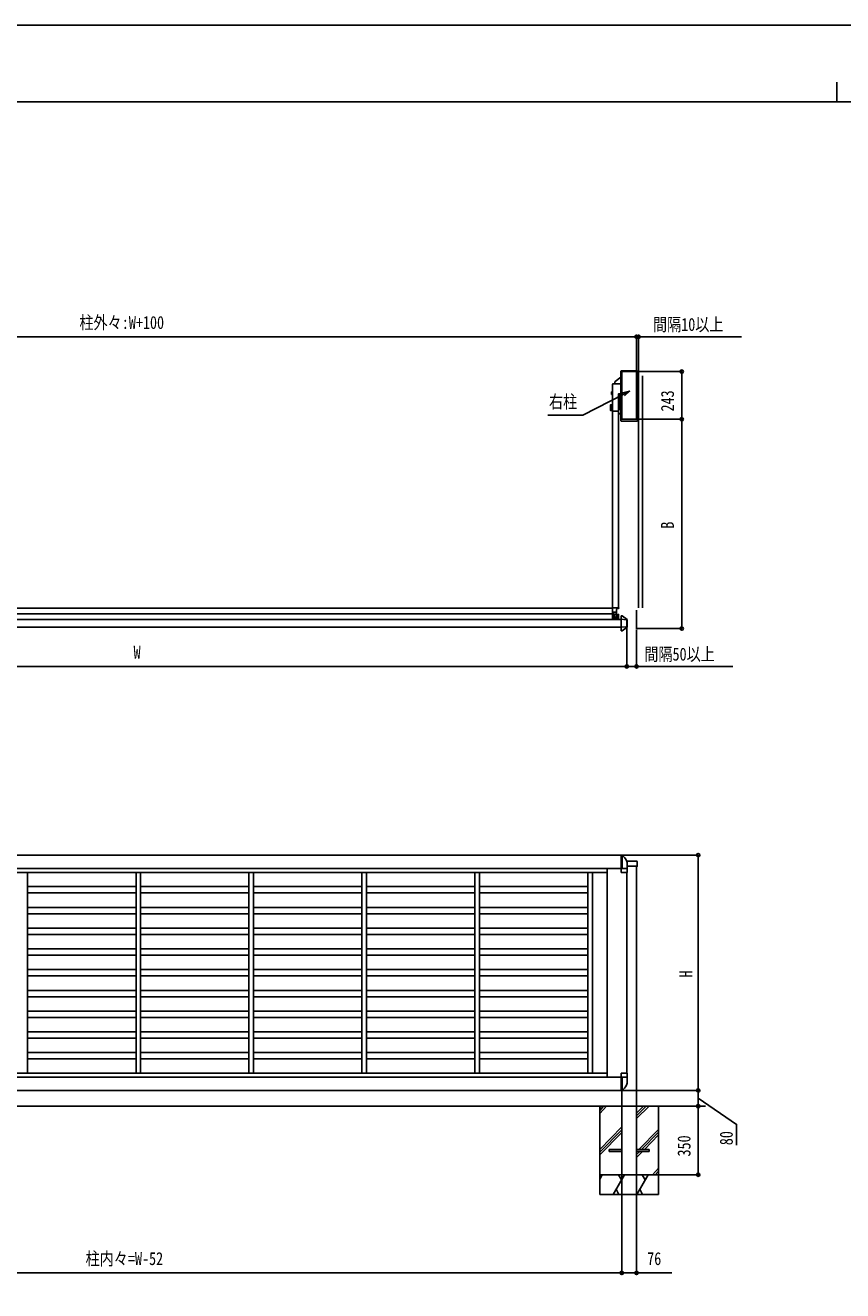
# Model space of a CAD drawing. Units: millimetres, scale not verified. Extents: x -8410 to 8410, y -5940 to 5940.
# Drawn here: x -4146 to 21, y -512 to 5940 of the extents above; entities that cross this region are included whole.
import ezdxf
from ezdxf.enums import TextEntityAlignment as Align

# ---------------------------------------------------------------- set-up
doc = ezdxf.new("R2010")
doc.units = ezdxf.units.MM
doc.header["$LTSCALE"] = 30
for name, color, linetype in [('0-4_YKK_A1', 4, 'Continuous'), ('0-5_YKK_D', 6, 'Continuous'), ('0-6_YKK_ZWAK', 7, 'Continuous'), ('0-7_YSS_K', 3, 'Continuous')]:
    doc.layers.add(name, color=color, linetype=linetype)
doc.styles.add('ＭＳ ゴシック', font='')
doc.styles.get('ＭＳ ゴシック').set_extended_font_data('MS Gothic')

msp = doc.modelspace()

# ---------------------------------------------------------------- linework, layer by layer
at = {"layer": '0-4_YKK_A1'}
for p, q in [((-1109.65, 4146.6), (-1138.69, 4124.6)), ((-1109.65, 3923.37), (-1109.65, 4176.33)), ((-1107.65, 4178.33), (-1027.69, 4178.33)), ((-1105.67, 3932.03), (-1105.67, 4173.03)), ((-1104.67, 4174.03), (-1030.67, 4174.03)), ((-1029.67, 4173.03), (-1029.67, 3932.03)), ((-1025.7, 4176.33), (-1025.7, 3923.37)), ((-1019.67, 4152.03), (-1019.67, 2969.93)), ((-999.67, 4152.03), (-999.67, 2969.93)), ((-1157.87, 4071.03), (-1157.29, 4072.03)), ((-1157.87, 4058.03), (-1157.87, 4071.03)), ((-1152.37, 4072.03), (-1157.29, 4072.03)), ((-1152.37, 4068.28), (-1157.29, 4068.28)), ((-1152.37, 4109.09), (-1152.37, 3972.53)), ((-1152.37, 4057.02), (-1152.37, 4072.03)), ((-1136.87, 4112.53), (-1149.48, 4112.09)), ((-1140.67, 4120.61), (-1140.67, 4112.39)), ((-1136.87, 4112.53), (-1110.84, 4111.62)), ((-1109.87, 4062.81), (-1109.87, 4110.62)), ((-1162.87, 4000.03), (-1162.37, 4000.53)), ((-1162.37, 4001.68), (-1162.37, 4004.71)), ((-1162.37, 4000.53), (-1161.37, 4000.53)), ((-1162.37, 3980.53), (-1162.37, 4000.53)), ((-1161.41, 4005.71), (-1152.37, 4006.03)), ((-1161.41, 4002.86), (-1152.37, 4003.18)), ((-1161.41, 4000.49), (-1152.37, 4000.18)), ((-1161.37, 4000.53), (-1160.87, 4000.03)), ((-1161.37, 4000.53), (-1161.37, 3980.53)), ((-1157.87, 4058.03), (-1157.29, 4057.02)), ((-1152.37, 4060.77), (-1157.29, 4060.77)), ((-1152.37, 4057.02), (-1157.29, 4057.02)), ((-1121.37, 4060.48), (-1121.37, 3972.53)), ((-1118.37, 4046.58), (-1121.37, 4046.48)), ((-1121.37, 4000.87), (-1118.37, 4000.77)), ((-1120.41, 4061.48), (-1110.84, 4061.81)), ((-1118.37, 3988.46), (-1118.37, 4061.55)), ((-1162.87, 3981.03), (-1162.87, 4000.03)), ((-1162.37, 3980.53), (-1162.87, 3981.03)), ((-1162.37, 3980.53), (-1161.37, 3980.53)), ((-1162.37, 3976.34), (-1162.37, 3979.37)), ((-1161.41, 3980.56), (-1152.37, 3980.87)), ((-1161.41, 3978.19), (-1152.37, 3977.87)), ((-1161.41, 3975.34), (-1152.37, 3975.03)), ((-1160.87, 3981.03), (-1161.37, 3980.53)), ((-1160.87, 3981.03), (-1160.87, 4000.03)), ((-1152.37, 3996.53), (-1160.87, 3996.53)), ((-1160.87, 3984.53), (-1152.37, 3984.53)), ((-1152.37, 3972.53), (-1121.37, 3972.53)), ((-1151.87, 3972.53), (-1151.87, 2969.93)), ((-1121.87, 3972.53), (-1121.87, 2969.93)), ((-1121.87, 3964.85), (-1109.65, 3955.6)), ((-1118.37, 3993.03), (-1121.37, 3993.03)), ((-1118.33, 3988.03), (-1121.37, 3988.03)), ((-1121.37, 3980.18), (-1112.34, 3980.49)), ((-1116.37, 3986.46), (-1111.37, 3986.46)), ((-1111.37, 3981.49), (-1111.37, 3986.46)), ((-1111.37, 3984.53), (-1110.87, 3985.03)), ((-1110.87, 3985.03), (-1110.87, 3986.52)), ((-1027.69, 3921.37), (-1107.65, 3921.37)), ((-1030.67, 3931.03), (-1104.67, 3931.03)), ((-1152.87, 2968.93), (-5986.87, 2968.93)), ((-1152.87, 2969.43), (-1152.87, 2938.43)), ((-1121.37, 2969.93), (-1152.37, 2969.93)), ((-1120.87, 2969.43), (-1120.87, 2967.59)), ((-1108.87, 2911.03), (-6030.87, 2911.03)), ((-1152.87, 2938.93), (-5986.87, 2938.93)), ((-1131.87, 2937.93), (-1152.37, 2937.93)), ((-1151.87, 2935.93), (-1151.87, 2911.03)), ((-1121.87, 2912.93), (-1151.87, 2912.93)), ((-1149.37, 2932), (-1149.37, 2920.28)), ((-1149.37, 2931.34), (-1149.37, 2919.85)), ((-1148.87, 2945.93), (-1148.87, 2939.93)), ((-1148.41, 2933), (-1142.84, 2933.19)), ((-1148.41, 2918.85), (-1144.38, 2918.71)), ((-1131.87, 2947.93), (-1146.87, 2947.93)), ((-1146.87, 2933.01), (-1146.87, 2937.93)), ((-1129.17, 2916.13), (-1144.57, 2916.13)), ((-1144.57, 2916.13), (-1144.57, 2914.53)), ((-1143.37, 2921.63), (-1144.38, 2921.04)), ((-1144.38, 2916.13), (-1144.38, 2921.04)), ((-1129.37, 2916.13), (-1144.38, 2916.13)), ((-1130.37, 2921.63), (-1143.37, 2921.63)), ((-1141.87, 2921.63), (-1141.87, 2937.93)), ((-1140.63, 2916.13), (-1140.63, 2921.04)), ((-1133.12, 2916.13), (-1133.12, 2921.04)), ((-1131.87, 2921.63), (-1131.87, 2961.42)), ((-1125.34, 2933), (-1130.91, 2933.19)), ((-1130.37, 2921.63), (-1129.37, 2921.04)), ((-1122.52, 2965.63), (-1129.41, 2964.37)), ((-1129.37, 2916.13), (-1129.37, 2921.04)), ((-1125.34, 2918.85), (-1129.37, 2918.71)), ((-1129.17, 2916.13), (-1129.17, 2914.53)), ((-1124.37, 2932), (-1124.37, 2919.85)), ((-1108.87, 2928.83), (-1103.87, 2928.83)), ((-1108.87, 2928.83), (-1108.87, 2911.02)), ((-1108.87, 2911.53), (-1082.11, 2909.18)), ((-1108.87, 2911.03), (-1108.87, 2871.03)), ((-1103.87, 2928.83), (-1077.8, 2910.68)), ((-1079.37, 2875.86), (-1079.37, 2906.4)), ((-1077.37, 2909.86), (-1077.37, 2872.19)), ((-1108.87, 2871.03), (-6030.87, 2871.03)), ((-1108.87, 2870.53), (-1082.11, 2872.87)), ((-1108.87, 2871.03), (-1108.87, 2853.23)), ((-1108.87, 2853.23), (-1103.87, 2853.23)), ((-1103.87, 2853.23), (-1077.8, 2871.37)), ((-1103.57, 1709.01), (-6030.87, 1709.01)), ((-1108.87, 1709.31), (-1103.87, 1709.31)), ((-1108.87, 1621.01), (-1108.87, 1709.31)), ((-1103.87, 1709.31), (-1103.87, 1641.01)), ((-1103.87, 1709.31), (-1092.02, 1697.46)), ((-1080.32, 1679.01), (-1031.37, 1679.01)), ((-1077.37, 1641.01), (-6049.87, 1641.01)), ((-5959.87, 1621.01), (-1179.87, 1621.01)), ((-4134.12, 1621.01), (-4134.12, 597.01)), ((-3581.37, 1621.01), (-3581.37, 597.01)), ((-3558.37, 1621.01), (-3558.37, 597.01)), ((-3005.62, 1621.01), (-3005.62, 597.01)), ((-2982.62, 1621.01), (-2982.62, 597.01)), ((-2429.87, 1621.01), (-2429.87, 597.01)), ((-2406.87, 1621.01), (-2406.87, 597.01)), ((-1854.12, 1621.01), (-1854.12, 597.01)), ((-1831.12, 1621.01), (-1831.12, 597.01)), ((-1278.37, 1621.01), (-1278.37, 597.01)), ((-1255.37, 1621.01), (-1255.37, 597.01)), ((-1179.87, 1641.01), (-1179.87, 579.01)), ((-1079.37, 1641.01), (-1108.87, 1641.01)), ((-1108.87, 1621.01), (-1078.37, 1621.01)), ((-1078.37, 1621.01), (-1108.87, 1621.01)), ((-1079.87, 1621.01), (-1079.87, 597.01)), ((-1077.37, 1662.1), (-1077.37, 1622.01)), ((-1029.87, 429.01), (-1029.87, 1652.01)), ((-4134.12, 1548.21), (-3581.37, 1548.21)), ((-4134.12, 1516.21), (-3581.37, 1516.21)), ((-3558.37, 1548.21), (-3005.62, 1548.21)), ((-3558.37, 1516.21), (-3005.62, 1516.21)), ((-2982.62, 1548.21), (-2429.87, 1548.21)), ((-2982.62, 1516.21), (-2429.87, 1516.21)), ((-2406.87, 1548.21), (-1854.12, 1548.21)), ((-2406.87, 1516.21), (-1854.12, 1516.21)), ((-1831.12, 1548.21), (-1278.37, 1548.21)), ((-1831.12, 1516.21), (-1278.37, 1516.21)), ((-4134.12, 1442.41), (-3581.37, 1442.41)), ((-3558.37, 1442.41), (-3005.62, 1442.41)), ((-2982.62, 1442.41), (-2429.87, 1442.41)), ((-2406.87, 1442.41), (-1854.12, 1442.41)), ((-1831.12, 1442.41), (-1278.37, 1442.41)), ((-4134.12, 1410.41), (-3581.37, 1410.41)), ((-3558.37, 1410.41), (-3005.62, 1410.41)), ((-2982.62, 1410.41), (-2429.87, 1410.41)), ((-2406.87, 1410.41), (-1854.12, 1410.41)), ((-1831.12, 1410.41), (-1278.37, 1410.41)), ((-4134.12, 1336.61), (-3581.37, 1336.61)), ((-4134.12, 1304.61), (-3581.37, 1304.61)), ((-3558.37, 1336.61), (-3005.62, 1336.61)), ((-3558.37, 1304.61), (-3005.62, 1304.61)), ((-2982.62, 1336.61), (-2429.87, 1336.61)), ((-2982.62, 1304.61), (-2429.87, 1304.61)), ((-2406.87, 1336.61), (-1854.12, 1336.61)), ((-2406.87, 1304.61), (-1854.12, 1304.61)), ((-1831.12, 1336.61), (-1278.37, 1336.61)), ((-1831.12, 1304.61), (-1278.37, 1304.61)), ((-4134.12, 1230.81), (-3581.37, 1230.81)), ((-3558.37, 1230.81), (-3005.62, 1230.81)), ((-2982.62, 1230.81), (-2429.87, 1230.81)), ((-2406.87, 1230.81), (-1854.12, 1230.81)), ((-1831.12, 1230.81), (-1278.37, 1230.81)), ((-4134.12, 1198.81), (-3581.37, 1198.81)), ((-3558.37, 1198.81), (-3005.62, 1198.81)), ((-2982.62, 1198.81), (-2429.87, 1198.81)), ((-2406.87, 1198.81), (-1854.12, 1198.81)), ((-1831.12, 1198.81), (-1278.37, 1198.81)), ((-4134.12, 1125.01), (-3581.37, 1125.01)), ((-3558.37, 1125.01), (-3005.62, 1125.01)), ((-2982.62, 1125.01), (-2429.87, 1125.01)), ((-2406.87, 1125.01), (-1854.12, 1125.01)), ((-1831.12, 1125.01), (-1278.37, 1125.01)), ((-4134.12, 1093.01), (-3581.37, 1093.01)), ((-3558.37, 1093.01), (-3005.62, 1093.01)), ((-2982.62, 1093.01), (-2429.87, 1093.01)), ((-2406.87, 1093.01), (-1854.12, 1093.01)), ((-1831.12, 1093.01), (-1278.37, 1093.01)), ((-4134.12, 1019.21), (-3581.37, 1019.21)), ((-4134.12, 987.21), (-3581.37, 987.21)), ((-3558.37, 1019.21), (-3005.62, 1019.21)), ((-3558.37, 987.21), (-3005.62, 987.21)), ((-2982.62, 1019.21), (-2429.87, 1019.21)), ((-2982.62, 987.21), (-2429.87, 987.21)), ((-2406.87, 1019.21), (-1854.12, 1019.21)), ((-2406.87, 987.21), (-1854.12, 987.21)), ((-1831.12, 1019.21), (-1278.37, 1019.21)), ((-1831.12, 987.21), (-1278.37, 987.21)), ((-4134.12, 913.41), (-3581.37, 913.41)), ((-3558.37, 913.41), (-3005.62, 913.41)), ((-2982.62, 913.41), (-2429.87, 913.41)), ((-2406.87, 913.41), (-1854.12, 913.41)), ((-1831.12, 913.41), (-1278.37, 913.41)), ((-4134.12, 881.41), (-3581.37, 881.41)), ((-3558.37, 881.41), (-3005.62, 881.41)), ((-2982.62, 881.41), (-2429.87, 881.41)), ((-2406.87, 881.41), (-1854.12, 881.41)), ((-1831.12, 881.41), (-1278.37, 881.41)), ((-4134.12, 807.61), (-3581.37, 807.61)), ((-4134.12, 775.61), (-3581.37, 775.61)), ((-3558.37, 807.61), (-3005.62, 807.61)), ((-3558.37, 775.61), (-3005.62, 775.61)), ((-2982.62, 807.61), (-2429.87, 807.61)), ((-2982.62, 775.61), (-2429.87, 775.61)), ((-2406.87, 807.61), (-1854.12, 807.61)), ((-2406.87, 775.61), (-1854.12, 775.61)), ((-1831.12, 807.61), (-1278.37, 807.61)), ((-1831.12, 775.61), (-1278.37, 775.61)), ((-4134.12, 701.81), (-3581.37, 701.81)), ((-4134.12, 669.81), (-3581.37, 669.81)), ((-3558.37, 701.81), (-3005.62, 701.81)), ((-3558.37, 669.81), (-3005.62, 669.81)), ((-2982.62, 701.81), (-2429.87, 701.81)), ((-2982.62, 669.81), (-2429.87, 669.81)), ((-2406.87, 701.81), (-1854.12, 701.81)), ((-2406.87, 669.81), (-1854.12, 669.81)), ((-1831.12, 701.81), (-1278.37, 701.81)), ((-1831.12, 669.81), (-1278.37, 669.81)), ((-5959.87, 597.01), (-1179.87, 597.01)), ((-1108.87, 597.01), (-1078.37, 597.01)), ((-1078.37, 597.01), (-1108.87, 597.01)), ((-1108.87, 597.01), (-1108.87, 508.71)), ((-1077.37, 555.92), (-1077.37, 596.01)), ((-1077.37, 577.01), (-6049.87, 577.01)), ((-1079.37, 577.01), (-1108.87, 577.01)), ((-1103.87, 508.71), (-1103.87, 577.01)), ((-1103.87, 508.71), (-1092.02, 520.57)), ((-1108.87, 509.01), (-6030.87, 509.01)), ((-1108.87, 508.71), (-1103.87, 508.71)), ((-1105.87, 508.71), (-1105.87, 429.01)), ((-6450.99, 429.01), (-678.21, 429.01)), ((-1217.87, -20.99), (-1217.87, 429.01)), ((-1217.87, 392.33), (-1183.69, 429.01)), ((-1217.87, 406.47), (-1197.83, 429.01)), ((-1217.87, 420.61), (-1209.47, 429.01)), ((-1105.87, 429.01), (-1105.87, 79.01)), ((-1029.87, 365.69), (-966.55, 429.01)), ((-1029.87, 379.83), (-980.7, 429.01)), ((-1029.87, 393.98), (-994.84, 429.01)), ((-1029.87, 79.01), (-1029.87, 429.01)), ((-917.87, -20.99), (-917.87, 429.01)), ((-1217.87, 208.48), (-1105.87, 322.98)), ((-1217.87, 194.34), (-1105.87, 308.84)), ((-1217.87, 180.19), (-1105.87, 294.69)), ((-1018.4, 207.46), (-917.87, 310.49)), ((-1004.26, 207.46), (-917.87, 296.35)), ((-990.12, 207.46), (-917.87, 282.2)), ((-1170.37, 207.46), (-1105.87, 207.46)), ((-1170.37, 207.46), (-1170.37, 198.46)), ((-1170.37, 198.46), (-1105.87, 198.46)), ((-1029.87, 207.46), (-965.37, 207.46)), ((-1029.87, 181.85), (-1013.26, 198.46)), ((-1029.87, 167.7), (-999.12, 198.46)), ((-1029.87, 195.99), (-1027.4, 198.46)), ((-1029.87, 198.46), (-965.37, 198.46)), ((-965.37, 207.46), (-965.37, 198.46)), ((-1217.87, 56.24), (-1204.72, 79.01)), ((-1217.87, 79.01), (-917.87, 79.01)), ((-1149.49, -20.99), (-1091.75, 79.01)), ((-1106.76, 53.03), (-1121.76, 79.01)), ((-1029.02, -20.99), (-971.28, 79.01)), ((-986.28, 53.03), (-1001.29, 79.01)), ((-948.86, 79.01), (-917.87, 112.5)), ((-934.72, 79.01), (-917.87, 98.36)), ((-923.08, 79.01), (-917.87, 84.21)), ((-1134.49, 4.99), (-1119.49, -20.99)), ((-1014.02, 4.99), (-999.02, -20.99)), ((-1217.87, -20.99), (-917.87, -20.99))]:
    msp.add_line(p, q, dxfattribs=at)
for points in [[(-1149.87, 2912.93), (-1149.87, 2935.93), (-1151.87, 2935.93)], [(-1121.87, 2911.03), (-1121.87, 2935.93), (-1123.87, 2935.93), (-1123.87, 2912.93)], [(-1026.37, 1674.01), (-1026.37, 1652.01), (-1077.37, 1652.01)]]:
    msp.add_lwpolyline(points, dxfattribs=at)
msp.add_lwpolyline([(-1145.37, 2912.93), (-1128.37, 2912.93), (-1128.37, 2914.53), (-1145.37, 2914.53)], close=True, dxfattribs=at)
for centre, radius, start, end in [((-1107.65, 4176.33), 2, 90.0235, 179.97736), ((-1104.67, 4173.03), 1, 90, 180), ((-1030.67, 4173.03), 1, 0, 90), ((-1027.69, 4176.33), 2, 0.01929, 89.97985), ((-1154.55, 4070.15), 3.32, 145.61575, 214.38425), ((-1145.45, 4064.53), 12.42, 162.41205, 197.58795), ((-1149.37, 4109.09), 3, 92, 180), ((-1135.67, 4120.61), 5, 127.14669, 180), ((-1110.87, 4110.62), 1, 0, 88), ((-1111.37, 4102.38), 2, 30.55272, 41.40962), ((-1161.26, 4004.6), 1.11, 92, 180), ((-1161.18, 4001.68), 1.19, 92, 268), ((-1154.55, 4058.9), 3.32, 145.61575, 214.38425), ((-1120.37, 4060.48), 1, 92, 180), ((-1110.87, 4062.81), 1, 272, 0), ((-1161.18, 3979.37), 1.19, 92, 268), ((-1161.26, 3976.45), 1.11, 180, 268), ((-1116.37, 3988.46), 2, 180, 270), ((-1112.37, 3981.49), 1, 272, 0), ((-1111.37, 3988.46), 2, 270, 329.44728), ((-1107.65, 3923.37), 2, 180.01947, 269.97967), ((-1104.67, 3932.03), 1, 180, 270), ((-1030.67, 3932.03), 1, 270, 0), ((-1027.69, 3923.37), 2, 270.02311, 359.97774), ((-1152.37, 2969.43), 0.5, 90, 180), ((-1121.37, 2969.43), 0.5, 0, 90), ((-1152.37, 2938.43), 0.5, 180, 270), ((-1150.87, 2939.93), 2, 270, 0), ((-1148.37, 2932), 1, 92, 180), ((-1148.37, 2919.85), 1, 180, 268), ((-1146.87, 2945.93), 2, 90, 180), ((-1142.5, 2918.3), 3.32, 55.61575, 124.38425), ((-1142.87, 2934.19), 1, 272, 0), ((-1136.87, 2909.21), 12.42, 72.41205, 107.58795), ((-1131.24, 2918.3), 3.32, 55.61575, 124.38425), ((-1128.87, 2961.42), 3, 100.30485, 180), ((-1130.87, 2934.19), 1, 180, 268), ((-1125.37, 2932), 1, 0, 88), ((-1125.37, 2919.85), 1, 272, 0), ((-1122.87, 2967.59), 2, 280.30485, 0), ((-1082.37, 2906.2), 3, 0, 85), ((-1078.37, 2909.86), 1, 0, 55.16472), ((-1082.37, 2875.86), 3, 275, 0), ((-1078.37, 2872.19), 1, 304.83528, 0), ((-1127.37, 1662.1), 50, 0, 45), ((-1031.37, 1674.01), 5, 0, 90), ((-1078.37, 1622.01), 1, 270, 0), ((-1078.37, 596.01), 1, 0, 90), ((-1127.37, 555.92), 50, 315, 0)]:
    msp.add_arc(centre, radius, start, end, dxfattribs=at)
at = {"layer": '0-5_YKK_D'}
for p, q in [((-1029.67, 4352.03), (-6110.07, 4352.03)), ((-1029.67, 4352.03), (-1063.67, 4352.03)), ((-1029.67, 4174.03), (-1029.67, 4353.03)), ((-1029.67, 4174.03), (-1029.67, 4353.03)), ((-1029.67, 4352.03), (-1019.67, 4352.03)), ((-1019.67, 4153.03), (-1019.67, 4353.03)), ((-1019.67, 4352.03), (-494.87, 4352.03)), ((-1029.67, 4174.03), (-798.87, 4174.03)), ((-799.87, 4174.03), (-799.87, 3931.03)), ((-1029.67, 3931.03), (-798.87, 3931.03)), ((-1029.67, 3931.03), (-798.87, 3931.03)), ((-799.87, 2864.03), (-799.87, 3931.03)), ((-1079.87, 2875.03), (-1079.87, 2670.03)), ((-1079.87, 2875.03), (-1079.87, 2670.03)), ((-1029.87, 2860.17), (-1029.87, 2670.03)), ((-1026.77, 2864.03), (-798.87, 2864.03)), ((-1079.87, 2671.03), (-6059.87, 2671.03)), ((-1102.87, 1709.31), (-714.37, 1709.31)), ((-715.37, 1709.31), (-715.37, 509.01)), ((-1107.87, 509.01), (-714.37, 509.01)), ((-1107.87, 509.01), (-714.37, 509.01)), ((-715.37, 509.01), (-715.37, 429.01)), ((-916.87, 429.01), (-714.37, 429.01)), ((-710.87, 429.01), (-716.37, 429.01)), ((-715.37, 429.01), (-715.37, 79.01)), ((-1105.87, 78.01), (-1105.87, -421.99)), ((-1105.87, 78.01), (-1105.87, -421.99)), ((-1029.87, 78.01), (-1029.87, -421.99)), ((-916.87, 79.01), (-714.37, 79.01)), ((-6033.87, -420.99), (-1105.87, -420.99))]:
    msp.add_line(p, q, dxfattribs=at)
for points in [[(-1065.27, 4074.25), (-1095.53, 4058.75), (-1303.84, 3952.06), (-1481.75, 3952.06)], [(-1099.69, 4066.86), (-1065.27, 4074.25), (-1091.38, 4050.64)], [(-1079.87, 2671.03), (-1029.87, 2671.03), (-539.07, 2671.03)], [(-715.37, 469.01), (-519.85, 335.54), (-519.85, 229.94)], [(-1105.87, -420.99), (-1029.87, -420.99), (-850.27, -420.99)]]:
    msp.add_lwpolyline(points, dxfattribs=at)
for centre in [(-1029.67, 4352.03), (-1029.67, 4352.03), (-1019.67, 4352.03), (-799.87, 4174.03), (-799.87, 3931.03), (-799.87, 3931.03), (-799.87, 2864.03), (-1079.87, 2671.03), (-1079.87, 2671.03), (-1029.87, 2671.03), (-715.37, 1709.31), (-715.37, 509.01), (-715.37, 509.01), (-715.37, 429.01), (-715.37, 429.01), (-715.37, 79.01), (-1105.87, -420.99), (-1105.87, -420.99), (-1029.87, -420.99)]:
    msp.add_circle(centre, 8.5, dxfattribs=at)
at = {"layer": '0-6_YKK_ZWAK'}
for p, q in [((-9.96, 5650), (-9.96, 5550)), ((7790.04, 5550), (-7809.96, 5550))]:
    msp.add_line(p, q, dxfattribs=at)
msp.add_lwpolyline([(-8410, -5940), (8410, -5940), (8410, 5940), (-8410, 5940)], close=True, dxfattribs=at)
at = {"layer": '0-7_YSS_K'}
msp.add_line((-1029.87, 2957.61), (-1029.87, 2862.52), dxfattribs=at)

# ---------------------------------------------------------------- texts
at = {"layer": '0-5_YKK_D', "style": 'ＭＳ ゴシック', "width": 0.8}
for s, p in [('柱外々:W+100', (-3869.87, 4372.03)), ('間隔10以上', (-946.47, 4362.03)), ('右柱', (-1476.62, 3968.32)), ('W', (-3593.87, 2691.03)), ('間隔50以上', (-990.67, 2681.03)), ('柱内々=W-52', (-3838.67, -400.99)), ('76', (-975.87, -400.99))]:
    msp.add_text(s, height=65.98, dxfattribs=at).set_placement(p, align=Align.BOTTOM_LEFT)
for s, p in [('243', (-819.87, 3970.93)), ('B', (-819.87, 3373.53)), ('H', (-725.37, 1085.16)), ('350', (-735.37, 172.41)), ('80', (-519.85, 229.94))]:
    msp.add_text(s, height=65.98, rotation=90, dxfattribs=at).set_placement(p, align=Align.BOTTOM_LEFT)

doc.saveas('drawing.dxf')
